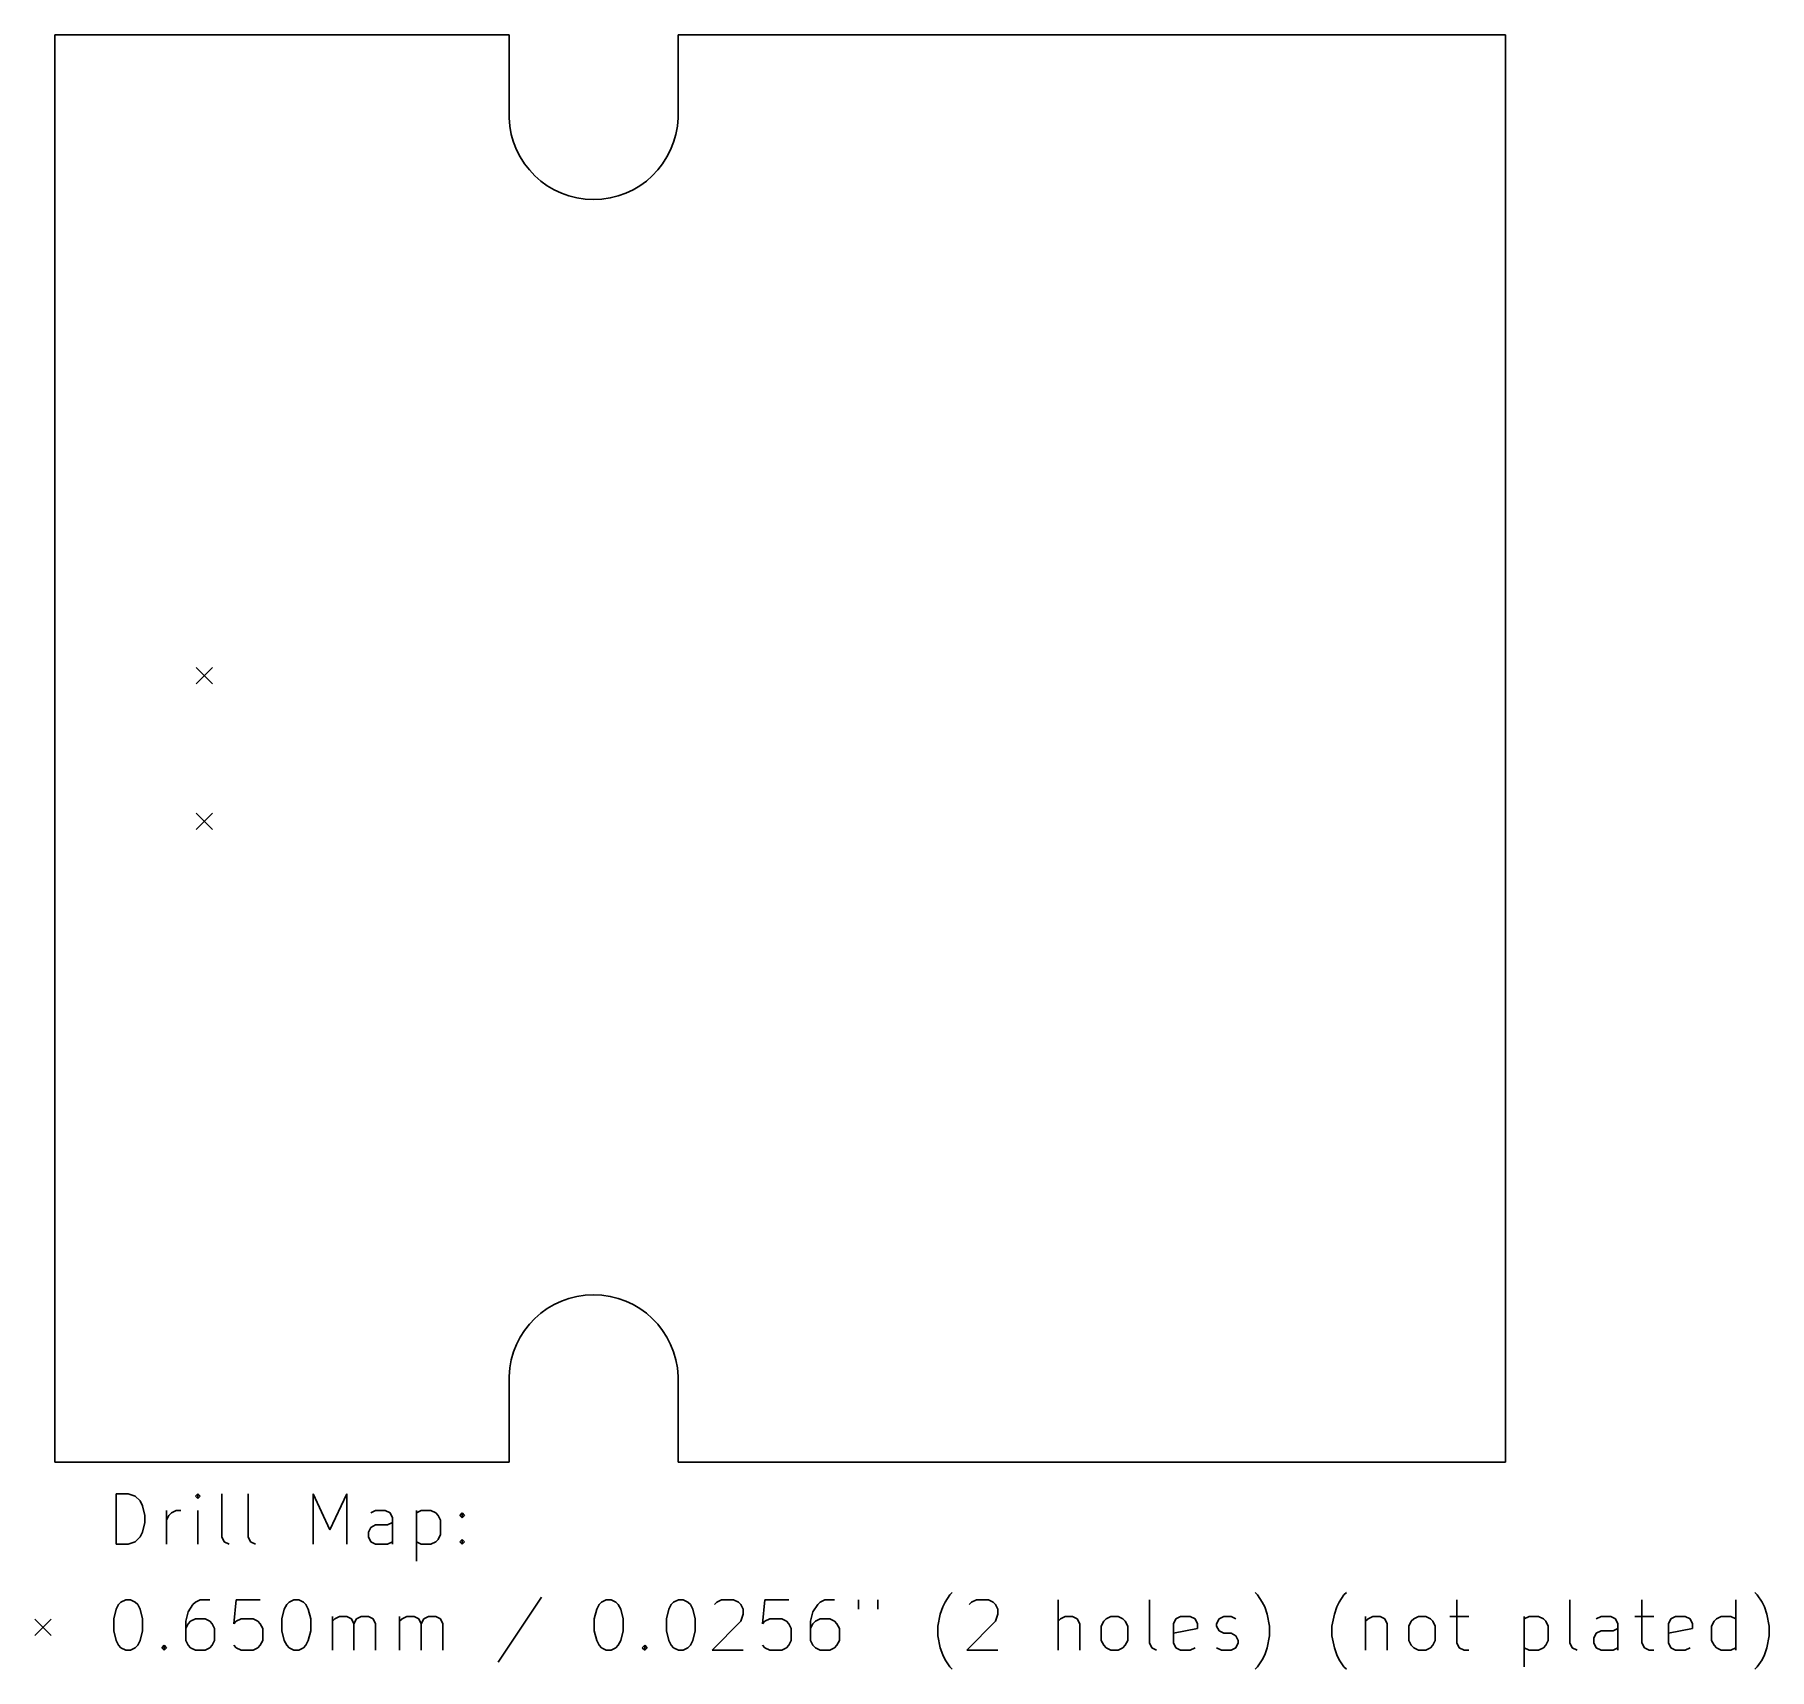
# Model space of a CAD drawing. Extents: x 3.31 to 6.02, y -5.86 to -3.31.
import ezdxf

# ---------------------------------------------------------------- set-up
doc = ezdxf.new("R2010")
doc.units = 0
doc.header["$MEASUREMENT"] = 0
doc.layers.add('BLACK', color=7, linetype='CONTINUOUS')

msp = doc.modelspace()

# ---------------------------------------------------------------- linework, layer by layer
at = {"layer": 'BLACK', "linetype": 'CONTINUOUS'}
for p, q in [((3.34646, -3.30709), (3.34646, -5.53543)), ((4.05512, -3.30709), (3.34646, -3.30709)), ((4.05512, -3.43701), (4.05512, -3.30709)), ((5.61024, -3.30709), (4.3189, -3.30709)), ((4.3189, -3.30709), (4.3189, -3.43701)), ((5.61024, -5.53543), (5.61024, -3.30709)), ((3.56703, -4.29488), (3.59262, -4.32047)), ((3.59262, -4.29488), (3.56703, -4.32047)), ((3.56703, -4.52244), (3.59262, -4.54803)), ((3.59262, -4.52244), (3.56703, -4.54803)), ((4.05512, -5.53543), (4.05512, -5.40157)), ((4.3189, -5.40157), (4.3189, -5.53543)), ((3.34646, -5.53543), (4.05512, -5.53543)), ((4.3189, -5.53543), (5.61024, -5.53543)), ((3.44198, -5.66357), (3.44198, -5.58483)), ((3.44198, -5.58483), (3.46072, -5.58483)), ((3.46072, -5.58483), (3.47197, -5.58858)), ((3.47197, -5.58858), (3.47947, -5.59608)), ((3.47947, -5.59608), (3.48322, -5.60358)), ((3.56946, -5.58483), (3.56571, -5.58858)), ((3.56571, -5.58858), (3.56946, -5.59233)), ((3.57321, -5.58858), (3.56946, -5.58483)), ((3.56946, -5.58483), (3.56946, -5.59233)), ((3.56946, -5.59233), (3.57321, -5.58858)), ((3.60696, -5.65232), (3.60696, -5.58483)), ((3.6482, -5.65232), (3.6482, -5.58483)), ((3.74944, -5.66357), (3.74944, -5.58483)), ((3.74944, -5.58483), (3.77568, -5.64108)), ((3.77568, -5.64108), (3.80193, -5.58483)), ((3.80193, -5.58483), (3.80193, -5.66357)), ((3.48322, -5.60358), (3.48697, -5.61858)), ((3.48697, -5.62983), (3.48322, -5.64483)), ((3.48697, -5.61858), (3.48697, -5.62983)), ((3.52072, -5.66357), (3.52072, -5.61108)), ((3.52072, -5.62608), (3.52447, -5.61858)), ((3.52447, -5.61858), (3.52822, -5.61483)), ((3.52822, -5.61483), (3.53571, -5.61108)), ((3.53571, -5.61108), (3.54321, -5.61108)), ((3.56946, -5.66357), (3.56946, -5.61108)), ((3.84693, -5.61108), (3.83943, -5.61483)), ((3.86192, -5.61108), (3.84693, -5.61108)), ((3.86942, -5.61483), (3.86192, -5.61108)), ((3.86567, -5.63358), (3.87317, -5.62983)), ((3.87317, -5.62233), (3.86942, -5.61483)), ((3.87317, -5.66357), (3.87317, -5.62233)), ((3.91067, -5.61108), (3.91067, -5.68982)), ((3.91067, -5.61483), (3.91817, -5.61108)), ((3.91817, -5.61108), (3.93316, -5.61108)), ((3.93316, -5.61108), (3.94066, -5.61483)), ((3.94066, -5.61483), (3.94441, -5.61858)), ((3.94441, -5.61858), (3.94816, -5.62608)), ((3.94816, -5.62608), (3.94816, -5.64858)), ((3.97816, -5.61858), (3.98191, -5.61483)), ((3.98191, -5.62233), (3.97816, -5.61858)), ((3.98191, -5.61483), (3.98566, -5.61858)), ((3.98191, -5.61483), (3.98191, -5.62233)), ((3.98566, -5.61858), (3.98191, -5.62233)), ((3.47947, -5.65232), (3.47197, -5.65982)), ((3.48322, -5.64483), (3.47947, -5.65232)), ((3.6107, -5.65982), (3.60696, -5.65232)), ((3.65195, -5.65982), (3.6482, -5.65232)), ((3.83568, -5.64483), (3.83943, -5.63733)), ((3.83568, -5.65232), (3.83568, -5.64483)), ((3.83943, -5.65982), (3.83568, -5.65232)), ((3.83943, -5.63733), (3.84693, -5.63358)), ((3.84693, -5.63358), (3.86567, -5.63358)), ((3.94441, -5.65607), (3.94066, -5.65982)), ((3.94816, -5.64858), (3.94441, -5.65607)), ((3.97816, -5.65982), (3.98191, -5.65607)), ((3.98191, -5.65607), (3.98566, -5.65982)), ((3.98191, -5.65607), (3.98191, -5.66357)), ((3.46072, -5.66357), (3.44198, -5.66357)), ((3.47197, -5.65982), (3.46072, -5.66357)), ((3.6182, -5.66357), (3.6107, -5.65982)), ((3.65945, -5.66357), (3.65195, -5.65982)), ((3.84693, -5.66357), (3.83943, -5.65982)), ((3.86567, -5.66357), (3.84693, -5.66357)), ((3.87317, -5.65982), (3.86567, -5.66357)), ((3.91817, -5.66357), (3.91067, -5.65982)), ((3.93316, -5.66357), (3.91817, -5.66357)), ((3.94066, -5.65982), (3.93316, -5.66357)), ((3.98191, -5.66357), (3.97816, -5.65982)), ((3.98566, -5.65982), (3.98191, -5.66357)), ((3.43823, -5.78018), (3.44198, -5.76519)), ((3.44198, -5.76519), (3.44573, -5.75769)), ((3.44573, -5.75769), (3.44948, -5.75394)), ((3.44948, -5.75394), (3.45697, -5.75019)), ((3.45697, -5.75019), (3.46447, -5.75019)), ((3.46447, -5.75019), (3.47197, -5.75394)), ((3.47197, -5.75394), (3.47572, -5.75769)), ((3.47572, -5.75769), (3.47947, -5.76519)), ((3.47947, -5.76519), (3.48322, -5.78018)), ((3.56196, -5.75769), (3.55446, -5.76894)), ((3.56571, -5.75394), (3.56196, -5.75769)), ((3.57321, -5.75019), (3.56571, -5.75394)), ((3.58821, -5.75019), (3.57321, -5.75019)), ((3.62945, -5.75019), (3.6257, -5.78768)), ((3.66695, -5.75019), (3.62945, -5.75019)), ((3.70069, -5.78018), (3.70444, -5.76519)), ((3.70444, -5.76519), (3.70819, -5.75769)), ((3.70819, -5.75769), (3.71194, -5.75394)), ((3.71194, -5.75394), (3.71944, -5.75019)), ((3.71944, -5.75019), (3.72694, -5.75019)), ((3.72694, -5.75019), (3.73444, -5.75394)), ((3.73444, -5.75394), (3.73819, -5.75769)), ((3.73819, -5.75769), (3.74194, -5.76519)), ((3.74194, -5.76519), (3.74569, -5.78018)), ((4.10564, -5.74644), (4.03815, -5.84768)), ((4.18813, -5.78018), (4.19188, -5.76519)), ((4.19188, -5.76519), (4.19563, -5.75769)), ((4.19563, -5.75769), (4.19938, -5.75394)), ((4.19938, -5.75394), (4.20688, -5.75019)), ((4.20688, -5.75019), (4.21438, -5.75019)), ((4.21438, -5.75019), (4.22188, -5.75394)), ((4.22188, -5.75394), (4.22563, -5.75769)), ((4.22563, -5.75769), (4.22938, -5.76519)), ((4.22938, -5.76519), (4.23313, -5.78018)), ((4.30062, -5.78018), (4.30437, -5.76519)), ((4.30437, -5.76519), (4.30812, -5.75769)), ((4.30812, -5.75769), (4.31187, -5.75394)), ((4.31187, -5.75394), (4.31937, -5.75019)), ((4.31937, -5.75019), (4.32687, -5.75019)), ((4.32687, -5.75019), (4.33436, -5.75394)), ((4.33436, -5.75394), (4.33811, -5.75769)), ((4.33811, -5.75769), (4.34186, -5.76519)), ((4.34186, -5.76519), (4.34561, -5.78018)), ((4.37561, -5.75769), (4.37936, -5.75394)), ((4.37936, -5.75394), (4.38686, -5.75019)), ((4.38686, -5.75019), (4.40561, -5.75019)), ((4.40561, -5.75019), (4.4131, -5.75394)), ((4.4131, -5.75394), (4.41685, -5.75769)), ((4.41685, -5.75769), (4.4206, -5.76519)), ((4.4206, -5.76519), (4.4206, -5.77268)), ((4.45435, -5.75019), (4.4506, -5.78768)), ((4.49184, -5.75019), (4.45435, -5.75019)), ((4.53684, -5.75769), (4.52934, -5.76894)), ((4.54059, -5.75394), (4.53684, -5.75769)), ((4.54809, -5.75019), (4.54059, -5.75394)), ((4.56309, -5.75019), (4.54809, -5.75019)), ((4.60058, -5.75019), (4.60058, -5.76519)), ((4.63058, -5.75019), (4.63058, -5.76519)), ((4.72807, -5.77268), (4.73181, -5.76144)), ((4.73181, -5.76144), (4.73556, -5.75394)), ((4.73556, -5.75394), (4.74306, -5.74269)), ((4.74306, -5.74269), (4.74681, -5.73894)), ((4.77306, -5.75769), (4.77681, -5.75394)), ((4.77681, -5.75394), (4.78431, -5.75019)), ((4.78431, -5.75019), (4.80306, -5.75019)), ((4.80306, -5.75019), (4.81055, -5.75394)), ((4.81055, -5.75394), (4.8143, -5.75769)), ((4.8143, -5.75769), (4.81805, -5.76519)), ((4.81805, -5.76519), (4.81805, -5.77268)), ((4.91179, -5.82893), (4.91179, -5.75019)), ((5.05427, -5.81768), (5.05427, -5.75019)), ((5.223, -5.74269), (5.21925, -5.73894)), ((5.2305, -5.75394), (5.223, -5.74269)), ((5.23425, -5.76144), (5.2305, -5.75394)), ((5.238, -5.77268), (5.23425, -5.76144)), ((5.34299, -5.77268), (5.34674, -5.76144)), ((5.34674, -5.76144), (5.35049, -5.75394)), ((5.35049, -5.75394), (5.35799, -5.74269)), ((5.35799, -5.74269), (5.36174, -5.73894)), ((5.53421, -5.75019), (5.53421, -5.81768)), ((5.71044, -5.81768), (5.71044, -5.75019)), ((5.82293, -5.75019), (5.82293, -5.81768)), ((5.96916, -5.82893), (5.96916, -5.75019)), ((6.00291, -5.74269), (5.99916, -5.73894)), ((6.0104, -5.75394), (6.00291, -5.74269)), ((6.01415, -5.76144), (6.0104, -5.75394)), ((6.0179, -5.77268), (6.01415, -5.76144)), ((3.31496, -5.78051), (3.34055, -5.8061)), ((3.34055, -5.78051), (3.31496, -5.8061)), ((3.43823, -5.79893), (3.43823, -5.78018)), ((3.48322, -5.78018), (3.48322, -5.79893)), ((3.55446, -5.76894), (3.55071, -5.78393)), ((3.55071, -5.78393), (3.55071, -5.81393)), ((3.55446, -5.78768), (3.55071, -5.79518)), ((3.55821, -5.78393), (3.55446, -5.78768)), ((3.56571, -5.78018), (3.55821, -5.78393)), ((3.58071, -5.78018), (3.56571, -5.78018)), ((3.58821, -5.78393), (3.58071, -5.78018)), ((3.59196, -5.78768), (3.58821, -5.78393)), ((3.59571, -5.79518), (3.59196, -5.78768)), ((3.6257, -5.78768), (3.62945, -5.78393)), ((3.62945, -5.78393), (3.63695, -5.78018)), ((3.63695, -5.78018), (3.6557, -5.78018)), ((3.6557, -5.78018), (3.6632, -5.78393)), ((3.6632, -5.78393), (3.66695, -5.78768)), ((3.66695, -5.78768), (3.6707, -5.79518)), ((3.70069, -5.79893), (3.70069, -5.78018)), ((3.74569, -5.78018), (3.74569, -5.79893)), ((3.77943, -5.82893), (3.77943, -5.77643)), ((3.77943, -5.78393), (3.78318, -5.78018)), ((3.78318, -5.78018), (3.79068, -5.77643)), ((3.79068, -5.77643), (3.80193, -5.77643)), ((3.80193, -5.77643), (3.80943, -5.78018)), ((3.80943, -5.78018), (3.81318, -5.78768)), ((3.81318, -5.78768), (3.81693, -5.78018)), ((3.81318, -5.78768), (3.81318, -5.82893)), ((3.81693, -5.78018), (3.82443, -5.77643)), ((3.82443, -5.77643), (3.83568, -5.77643)), ((3.83568, -5.77643), (3.84318, -5.78018)), ((3.84318, -5.78018), (3.84693, -5.78768)), ((3.84693, -5.78768), (3.84693, -5.82893)), ((3.88442, -5.82893), (3.88442, -5.77643)), ((3.88442, -5.78393), (3.88817, -5.78018)), ((3.88817, -5.78018), (3.89567, -5.77643)), ((3.89567, -5.77643), (3.90692, -5.77643)), ((3.90692, -5.77643), (3.91442, -5.78018)), ((3.91442, -5.78018), (3.91817, -5.78768)), ((3.91817, -5.78768), (3.92192, -5.78018)), ((3.91817, -5.78768), (3.91817, -5.82893)), ((3.92192, -5.78018), (3.92942, -5.77643)), ((3.92942, -5.77643), (3.94066, -5.77643)), ((3.94066, -5.77643), (3.94816, -5.78018)), ((3.94816, -5.78018), (3.95191, -5.78768)), ((3.95191, -5.78768), (3.95191, -5.82893)), ((4.18813, -5.79893), (4.18813, -5.78018)), ((4.23313, -5.78018), (4.23313, -5.79893)), ((4.30062, -5.79893), (4.30062, -5.78018)), ((4.34561, -5.78018), (4.34561, -5.79893)), ((4.41685, -5.78393), (4.37186, -5.82893)), ((4.4206, -5.77268), (4.41685, -5.78393)), ((4.4506, -5.78768), (4.45435, -5.78393)), ((4.45435, -5.78393), (4.46185, -5.78018)), ((4.46185, -5.78018), (4.4806, -5.78018)), ((4.4806, -5.78018), (4.4881, -5.78393)), ((4.4881, -5.78393), (4.49184, -5.78768)), ((4.49184, -5.78768), (4.49559, -5.79518)), ((4.52934, -5.76894), (4.52559, -5.78393)), ((4.52559, -5.78393), (4.52559, -5.81393)), ((4.52934, -5.78768), (4.52559, -5.79518)), ((4.53309, -5.78393), (4.52934, -5.78768)), ((4.54059, -5.78018), (4.53309, -5.78393)), ((4.55559, -5.78018), (4.54059, -5.78018)), ((4.56309, -5.78393), (4.55559, -5.78018)), ((4.56684, -5.78768), (4.56309, -5.78393)), ((4.57058, -5.79518), (4.56684, -5.78768)), ((4.72432, -5.79143), (4.72807, -5.77268)), ((4.72432, -5.80643), (4.72432, -5.79143)), ((4.8143, -5.78393), (4.76931, -5.82893)), ((4.81805, -5.77268), (4.8143, -5.78393)), ((4.91554, -5.78018), (4.91179, -5.78393)), ((4.92304, -5.77643), (4.91554, -5.78018)), ((4.93429, -5.77643), (4.92304, -5.77643)), ((4.94179, -5.78018), (4.93429, -5.77643)), ((4.94554, -5.78768), (4.94179, -5.78018)), ((4.94554, -5.82893), (4.94554, -5.78768)), ((4.97928, -5.79143), (4.98303, -5.78393)), ((4.97928, -5.81393), (4.97928, -5.79143)), ((4.98303, -5.78393), (4.98678, -5.78018)), ((4.98678, -5.78018), (4.99428, -5.77643)), ((4.99428, -5.77643), (5.00553, -5.77643)), ((5.00553, -5.77643), (5.01303, -5.78018)), ((5.01303, -5.78018), (5.01678, -5.78393)), ((5.01678, -5.78393), (5.02053, -5.79143)), ((5.02053, -5.79143), (5.02053, -5.81393)), ((5.09177, -5.78768), (5.09552, -5.78018)), ((5.09177, -5.81768), (5.09177, -5.78768)), ((5.09552, -5.78018), (5.10302, -5.77643)), ((5.10302, -5.77643), (5.11802, -5.77643)), ((5.11802, -5.77643), (5.12552, -5.78018)), ((5.12552, -5.78018), (5.12927, -5.78768)), ((5.12927, -5.78768), (5.12927, -5.79518)), ((5.15926, -5.78768), (5.16301, -5.78018)), ((5.15926, -5.79143), (5.15926, -5.78768)), ((5.16301, -5.79893), (5.15926, -5.79143)), ((5.16301, -5.78018), (5.17051, -5.77643)), ((5.17051, -5.77643), (5.18176, -5.77643)), ((5.18176, -5.77643), (5.18926, -5.78018)), ((5.24175, -5.79143), (5.238, -5.77268)), ((5.24175, -5.80643), (5.24175, -5.79143)), ((5.33924, -5.79143), (5.34299, -5.77268)), ((5.33924, -5.80643), (5.33924, -5.79143)), ((5.39173, -5.77643), (5.39173, -5.82893)), ((5.39173, -5.78393), (5.39548, -5.78018)), ((5.39548, -5.78018), (5.40298, -5.77643)), ((5.40298, -5.77643), (5.41423, -5.77643)), ((5.41423, -5.77643), (5.42173, -5.78018)), ((5.42173, -5.78018), (5.42548, -5.78768)), ((5.42548, -5.78768), (5.42548, -5.82893)), ((5.45922, -5.79143), (5.46297, -5.78393)), ((5.45922, -5.81393), (5.45922, -5.79143)), ((5.46297, -5.78393), (5.46672, -5.78018)), ((5.46672, -5.78018), (5.47422, -5.77643)), ((5.47422, -5.77643), (5.48547, -5.77643)), ((5.48547, -5.77643), (5.49297, -5.78018)), ((5.49297, -5.78018), (5.49672, -5.78393)), ((5.49672, -5.78393), (5.50047, -5.79143)), ((5.50047, -5.79143), (5.50047, -5.81393)), ((5.52297, -5.77643), (5.55296, -5.77643)), ((5.6392, -5.77643), (5.6392, -5.85517)), ((5.6392, -5.78018), (5.6467, -5.77643)), ((5.6467, -5.77643), (5.6617, -5.77643)), ((5.6617, -5.77643), (5.6692, -5.78018)), ((5.6692, -5.78018), (5.67295, -5.78393)), ((5.67295, -5.78393), (5.6767, -5.79143)), ((5.6767, -5.79143), (5.6767, -5.81393)), ((5.75919, -5.77643), (5.75169, -5.78018)), ((5.77418, -5.77643), (5.75919, -5.77643)), ((5.78168, -5.78018), (5.77418, -5.77643)), ((5.78543, -5.78768), (5.78168, -5.78018)), ((5.78543, -5.82893), (5.78543, -5.78768)), ((5.81168, -5.77643), (5.84168, -5.77643)), ((5.86417, -5.78768), (5.86792, -5.78018)), ((5.86417, -5.81768), (5.86417, -5.78768)), ((5.86792, -5.78018), (5.87542, -5.77643)), ((5.87542, -5.77643), (5.89042, -5.77643)), ((5.89042, -5.77643), (5.89792, -5.78018)), ((5.89792, -5.78018), (5.90167, -5.78768)), ((5.90167, -5.78768), (5.90167, -5.79518)), ((5.93166, -5.79143), (5.93541, -5.78393)), ((5.93166, -5.81393), (5.93166, -5.79143)), ((5.93541, -5.78393), (5.93916, -5.78018)), ((5.93916, -5.78018), (5.94666, -5.77643)), ((5.94666, -5.77643), (5.96166, -5.77643)), ((5.96166, -5.77643), (5.96916, -5.78018)), ((6.02165, -5.79143), (6.0179, -5.77268)), ((6.02165, -5.80643), (6.02165, -5.79143)), ((3.44198, -5.81393), (3.43823, -5.79893)), ((3.44573, -5.82143), (3.44198, -5.81393)), ((3.47947, -5.81393), (3.47572, -5.82143)), ((3.48322, -5.79893), (3.47947, -5.81393)), ((3.55071, -5.81393), (3.55446, -5.82143)), ((3.59196, -5.82143), (3.59571, -5.81393)), ((3.59571, -5.81393), (3.59571, -5.79518)), ((3.6707, -5.81393), (3.66695, -5.82143)), ((3.6707, -5.79518), (3.6707, -5.81393)), ((3.70444, -5.81393), (3.70069, -5.79893)), ((3.70819, -5.82143), (3.70444, -5.81393)), ((3.74194, -5.81393), (3.73819, -5.82143)), ((3.74569, -5.79893), (3.74194, -5.81393)), ((4.19188, -5.81393), (4.18813, -5.79893)), ((4.19563, -5.82143), (4.19188, -5.81393)), ((4.22938, -5.81393), (4.22563, -5.82143)), ((4.23313, -5.79893), (4.22938, -5.81393)), ((4.30437, -5.81393), (4.30062, -5.79893)), ((4.30812, -5.82143), (4.30437, -5.81393)), ((4.34186, -5.81393), (4.33811, -5.82143)), ((4.34561, -5.79893), (4.34186, -5.81393)), ((4.49559, -5.81393), (4.49184, -5.82143)), ((4.49559, -5.79518), (4.49559, -5.81393)), ((4.52559, -5.81393), (4.52934, -5.82143)), ((4.56684, -5.82143), (4.57058, -5.81393)), ((4.57058, -5.81393), (4.57058, -5.79518)), ((4.72807, -5.82518), (4.72432, -5.80643)), ((4.98303, -5.82143), (4.97928, -5.81393)), ((5.02053, -5.81393), (5.01678, -5.82143)), ((5.05802, -5.82518), (5.05427, -5.81768)), ((5.12927, -5.79518), (5.09177, -5.80268)), ((5.09552, -5.82518), (5.09177, -5.81768)), ((5.17051, -5.80268), (5.16301, -5.79893)), ((5.18176, -5.80268), (5.17051, -5.80268)), ((5.18926, -5.80643), (5.18176, -5.80268)), ((5.19301, -5.81393), (5.18926, -5.80643)), ((5.18926, -5.82518), (5.19301, -5.81768)), ((5.19301, -5.81768), (5.19301, -5.81393)), ((5.238, -5.82518), (5.24175, -5.80643)), ((5.34299, -5.82518), (5.33924, -5.80643)), ((5.46297, -5.82143), (5.45922, -5.81393)), ((5.50047, -5.81393), (5.49672, -5.82143)), ((5.53421, -5.81768), (5.53796, -5.82518)), ((5.6767, -5.81393), (5.67295, -5.82143)), ((5.71419, -5.82518), (5.71044, -5.81768)), ((5.74794, -5.81018), (5.75169, -5.80268)), ((5.74794, -5.81768), (5.74794, -5.81018)), ((5.75169, -5.82518), (5.74794, -5.81768)), ((5.75169, -5.80268), (5.75919, -5.79893)), ((5.75919, -5.79893), (5.77793, -5.79893)), ((5.77793, -5.79893), (5.78543, -5.79518)), ((5.82293, -5.81768), (5.82668, -5.82518)), ((5.90167, -5.79518), (5.86417, -5.80268)), ((5.86792, -5.82518), (5.86417, -5.81768)), ((5.93541, -5.82143), (5.93166, -5.81393)), ((6.0179, -5.82518), (6.02165, -5.80643)), ((3.44948, -5.82518), (3.44573, -5.82143)), ((3.45697, -5.82893), (3.44948, -5.82518)), ((3.46447, -5.82893), (3.45697, -5.82893)), ((3.47197, -5.82518), (3.46447, -5.82893)), ((3.47572, -5.82143), (3.47197, -5.82518)), ((3.51322, -5.82518), (3.51697, -5.82143)), ((3.51697, -5.82893), (3.51322, -5.82518)), ((3.51697, -5.82143), (3.52072, -5.82518)), ((3.51697, -5.82143), (3.51697, -5.82893)), ((3.52072, -5.82518), (3.51697, -5.82893)), ((3.55446, -5.82143), (3.55821, -5.82518)), ((3.55821, -5.82518), (3.56571, -5.82893)), ((3.56571, -5.82893), (3.58071, -5.82893)), ((3.58071, -5.82893), (3.58821, -5.82518)), ((3.58821, -5.82518), (3.59196, -5.82143)), ((3.62945, -5.82518), (3.6257, -5.82143)), ((3.63695, -5.82893), (3.62945, -5.82518)), ((3.6557, -5.82893), (3.63695, -5.82893)), ((3.6632, -5.82518), (3.6557, -5.82893)), ((3.66695, -5.82143), (3.6632, -5.82518)), ((3.71194, -5.82518), (3.70819, -5.82143)), ((3.71944, -5.82893), (3.71194, -5.82518)), ((3.72694, -5.82893), (3.71944, -5.82893)), ((3.73444, -5.82518), (3.72694, -5.82893)), ((3.73819, -5.82143), (3.73444, -5.82518)), ((4.19938, -5.82518), (4.19563, -5.82143)), ((4.20688, -5.82893), (4.19938, -5.82518)), ((4.21438, -5.82893), (4.20688, -5.82893)), ((4.22188, -5.82518), (4.21438, -5.82893)), ((4.22563, -5.82143), (4.22188, -5.82518)), ((4.26312, -5.82518), (4.26687, -5.82143)), ((4.26687, -5.82893), (4.26312, -5.82518)), ((4.26687, -5.82143), (4.27062, -5.82518)), ((4.26687, -5.82143), (4.26687, -5.82893)), ((4.27062, -5.82518), (4.26687, -5.82893)), ((4.31187, -5.82518), (4.30812, -5.82143)), ((4.31937, -5.82893), (4.31187, -5.82518)), ((4.32687, -5.82893), (4.31937, -5.82893)), ((4.33436, -5.82518), (4.32687, -5.82893)), ((4.33811, -5.82143), (4.33436, -5.82518)), ((4.37186, -5.82893), (4.4206, -5.82893)), ((4.45435, -5.82518), (4.4506, -5.82143)), ((4.46185, -5.82893), (4.45435, -5.82518)), ((4.4806, -5.82893), (4.46185, -5.82893)), ((4.4881, -5.82518), (4.4806, -5.82893)), ((4.49184, -5.82143), (4.4881, -5.82518)), ((4.52934, -5.82143), (4.53309, -5.82518)), ((4.53309, -5.82518), (4.54059, -5.82893)), ((4.54059, -5.82893), (4.55559, -5.82893)), ((4.55559, -5.82893), (4.56309, -5.82518)), ((4.56309, -5.82518), (4.56684, -5.82143)), ((4.73181, -5.83643), (4.72807, -5.82518)), ((4.73556, -5.84393), (4.73181, -5.83643)), ((4.74306, -5.85517), (4.73556, -5.84393)), ((4.76931, -5.82893), (4.81805, -5.82893)), ((4.98678, -5.82518), (4.98303, -5.82143)), ((4.99428, -5.82893), (4.98678, -5.82518)), ((5.00553, -5.82893), (4.99428, -5.82893)), ((5.01303, -5.82518), (5.00553, -5.82893)), ((5.01678, -5.82143), (5.01303, -5.82518)), ((5.06552, -5.82893), (5.05802, -5.82518)), ((5.10302, -5.82893), (5.09552, -5.82518)), ((5.11802, -5.82893), (5.10302, -5.82893)), ((5.12552, -5.82518), (5.11802, -5.82893)), ((5.15926, -5.82518), (5.16676, -5.82893)), ((5.16676, -5.82893), (5.18176, -5.82893)), ((5.18176, -5.82893), (5.18926, -5.82518)), ((5.223, -5.85517), (5.2305, -5.84393)), ((5.2305, -5.84393), (5.23425, -5.83643)), ((5.23425, -5.83643), (5.238, -5.82518)), ((5.34674, -5.83643), (5.34299, -5.82518)), ((5.35049, -5.84393), (5.34674, -5.83643)), ((5.35799, -5.85517), (5.35049, -5.84393)), ((5.46672, -5.82518), (5.46297, -5.82143)), ((5.47422, -5.82893), (5.46672, -5.82518)), ((5.48547, -5.82893), (5.47422, -5.82893)), ((5.49297, -5.82518), (5.48547, -5.82893)), ((5.49672, -5.82143), (5.49297, -5.82518)), ((5.53796, -5.82518), (5.54546, -5.82893)), ((5.54546, -5.82893), (5.55296, -5.82893)), ((5.6467, -5.82893), (5.6392, -5.82518)), ((5.6617, -5.82893), (5.6467, -5.82893)), ((5.6692, -5.82518), (5.6617, -5.82893)), ((5.67295, -5.82143), (5.6692, -5.82518)), ((5.72169, -5.82893), (5.71419, -5.82518)), ((5.75919, -5.82893), (5.75169, -5.82518)), ((5.77793, -5.82893), (5.75919, -5.82893)), ((5.78543, -5.82518), (5.77793, -5.82893)), ((5.82668, -5.82518), (5.83418, -5.82893)), ((5.83418, -5.82893), (5.84168, -5.82893)), ((5.87542, -5.82893), (5.86792, -5.82518)), ((5.89042, -5.82893), (5.87542, -5.82893)), ((5.89792, -5.82518), (5.89042, -5.82893)), ((5.93916, -5.82518), (5.93541, -5.82143)), ((5.94666, -5.82893), (5.93916, -5.82518)), ((5.96166, -5.82893), (5.94666, -5.82893)), ((5.96916, -5.82518), (5.96166, -5.82893)), ((6.00291, -5.85517), (6.0104, -5.84393)), ((6.0104, -5.84393), (6.01415, -5.83643)), ((6.01415, -5.83643), (6.0179, -5.82518)), ((4.74681, -5.85892), (4.74306, -5.85517)), ((5.21925, -5.85892), (5.223, -5.85517)), ((5.36174, -5.85892), (5.35799, -5.85517)), ((5.99916, -5.85892), (6.00291, -5.85517))]:
    msp.add_line(p, q, dxfattribs=at)
at = {"layer": 'BLACK'}
for centre, start, end in [((4.18701, -3.4324), -178, -2.00001), ((4.18701, -5.40618), 2.00001, 178)]:
    msp.add_arc(centre, 0.13197, start, end, dxfattribs=at)

doc.saveas('drawing.dxf')
